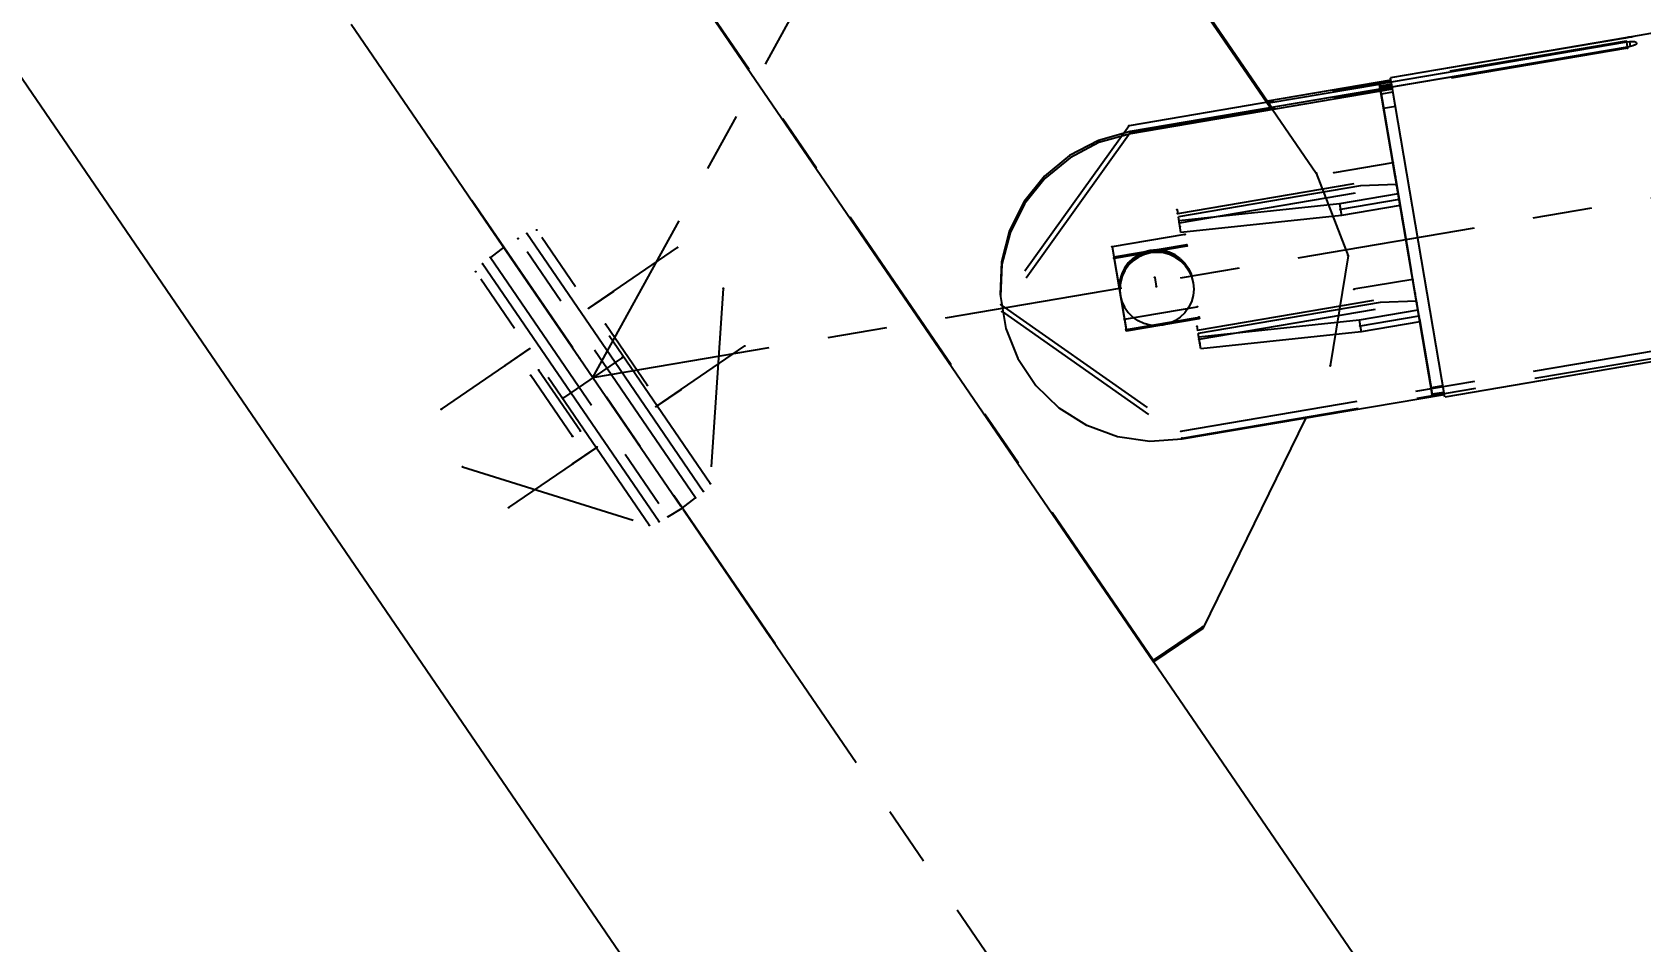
# Model space of a CAD drawing. Header units: millimetres. Extents: x 2368 to 8313, y 7493 to 11698.
# Drawn here: x 3977.18 to 4004.17, y 11212.26 to 11227.51 of the extents above; entities that cross this region are included whole.
import ezdxf

# ---------------------------------------------------------------- set-up
doc = ezdxf.new("R2010")
doc.units = ezdxf.units.MM
doc.linetypes.add('XKITLINE00', pattern=[0])
doc.linetypes.add('XKITLINE03', pattern=[6, 3, -1, 1, -1])
doc.styles.add('ROMANS', font='romans.shx')
doc.dimstyles.new('MD300', dxfattribs={"dimtxt": 2.5, "dimasz": 2.5, "dimexe": 1, "dimexo": 1, "dimgap": 0.5, "dimtad": 1, "dimdec": 1, "dimlfac": 50, "dimrnd": 0.5, "dimdsep": 46, "dimtxsty": 'ROMANS', "dimcen": 1, "dimclrd": 146, "dimclre": 146, "dimclrt": 30, "dimadec": 1, "dimazin": 2, "dimtfac": 1, "dimtdec": 1, "dimtmove": 0, "dimatfit": 1, "dimfxl": 1, "dimtolj": 1, "dimtzin": 0, "dimlwd": -1, "dimlwe": -1, "dimarcsym": 0})

# ---------------------------------------------------------------- blocks, each defined once
blk = doc.blocks.new('*D34')
at = {"color": 146, "transparency": 16777216}
for p, q in [((3908.589, 11276.547), (3908.589, 10991.038)), ((4244.133, 11249.201), (4244.133, 10991.038)), ((4241.633, 10992.038), (3911.089, 10992.038))]:
    blk.add_line(p, q, dxfattribs=at)
for points in [[(3911.089, 10992.455), (3911.089, 10991.621), (3908.589, 10992.038)], [(4241.633, 10992.455), (4241.633, 10991.621), (4244.133, 10992.038)]]:
    blk.add_solid(points, dxfattribs=at)
at = {"layer": 'Defpoints', "color": 0, "transparency": 16777216}
for p in [(3908.589, 11277.547), (4244.133, 11250.201), (3908.589, 10992.038)]:
    blk.add_point(p, dxfattribs=at)
at = {"color": 30, "transparency": 16777216, "insert": (4076.361, 10993.788), "char_height": 2.5, "attachment_point": 5, "style": 'ROMANS'}
blk.add_mtext('\\A1;16777', dxfattribs=at)
blk = doc.blocks.new('*D36')
at = {"color": 146, "transparency": 16777216}
for p, q in [((3888.588, 11276.272), (3888.588, 10979.265)), ((5216.588, 11054.98), (5216.588, 10979.265)), ((3891.088, 10980.265), (5214.088, 10980.265))]:
    blk.add_line(p, q, dxfattribs=at)
for points in [[(3891.088, 10980.681), (3891.088, 10979.848), (3888.588, 10980.265)], [(5214.088, 10980.681), (5214.088, 10979.848), (5216.588, 10980.265)]]:
    blk.add_solid(points, dxfattribs=at)
at = {"layer": 'Defpoints', "color": 0, "transparency": 16777216}
for p in [(3888.588, 11277.272), (5216.588, 11055.98), (5216.588, 10980.265)]:
    blk.add_point(p, dxfattribs=at)
at = {"color": 30, "transparency": 16777216, "insert": (4552.588, 10982.015), "char_height": 2.5, "attachment_point": 5, "style": 'ROMANS'}
blk.add_mtext('\\A1;66400', dxfattribs=at)
blk = doc.blocks.new('*D38')
at = {"color": 146, "transparency": 16777216}
for p, q in [((3888.584, 11276.27), (3888.584, 10968.162)), ((6544.588, 11276.271), (6544.588, 10968.162)), ((6542.088, 10969.162), (3891.084, 10969.162))]:
    blk.add_line(p, q, dxfattribs=at)
for points in [[(3891.084, 10969.579), (3891.084, 10968.745), (3888.584, 10969.162)], [(6542.088, 10969.579), (6542.088, 10968.745), (6544.588, 10969.162)]]:
    blk.add_solid(points, dxfattribs=at)
at = {"layer": 'Defpoints', "color": 0, "transparency": 16777216}
for p in [(3888.584, 11277.27), (6544.588, 11277.271), (3888.584, 10969.162)]:
    blk.add_point(p, dxfattribs=at)
at = {"color": 30, "transparency": 16777216, "insert": (5216.586, 10970.912), "char_height": 2.5, "attachment_point": 5, "style": 'ROMANS'}
blk.add_mtext('\\A1;132800', dxfattribs=at)

msp = doc.modelspace()

# ---------------------------------------------------------------- linework, layer by layer
at = {"color": 8, "linetype": 'XKITLINE03'}
for p, q in [((3986.5881, 11221.7207), (4068.5881, 11370.7429)), ((3986.5882, 11221.7207), (4068.5882, 11370.7429)), ((3904.5881, 11341.528), (4068.5881, 11101.9134)), ((3904.5882, 11341.528), (4068.5882, 11101.9134)), ((3986.5881, 11221.7207), (4150.5881, 11249.5872)), ((3986.5882, 11221.7207), (4150.5882, 11249.5872)), ((3995.9862, 11216.9826), (3985.3315, 11232.5521)), ((3995.9862, 11216.9826), (3985.3316, 11232.5521)), ((3994.1393, 11231.8212), (3998.7215, 11225.1499)), ((3994.1393, 11231.8212), (3998.7215, 11225.1499)), ((4003.9219, 11227.3604), (3995.5814, 11225.9432)), ((4003.9218, 11227.3604), (3995.5814, 11225.9432)), ((4003.9415, 11227.2448), (3995.601, 11225.8276)), ((4003.9415, 11227.2448), (3995.6011, 11225.8276)), ((3999.7861, 11226.6283), (3999.7824, 11226.6497)), ((3999.7824, 11226.6497), (4000.6577, 11221.4983)), ((3999.786, 11226.6283), (3999.7824, 11226.6497)), ((3999.7824, 11226.6497), (4000.6577, 11221.4983)), ((4000.1683, 11224.3784), (3999.7847, 11226.6358)), ((3999.7847, 11226.6358), (4000.6405, 11221.5995)), ((4000.1684, 11224.3784), (3999.7848, 11226.6358)), ((3999.7848, 11226.6358), (4000.6405, 11221.5995)), ((3999.7946, 11226.5777), (3999.786, 11226.6283)), ((3999.7947, 11226.5777), (3999.7861, 11226.6283)), ((4000.6699, 11221.4264), (3999.7946, 11226.5777)), ((4000.67, 11221.4264), (3999.7947, 11226.5777)), ((4000.284, 11223.6977), (3999.8118, 11226.4766)), ((3999.8118, 11226.4766), (4000.6675, 11221.4403)), ((4000.284, 11223.6977), (3999.8119, 11226.4766)), ((3999.8119, 11226.4766), (4000.6676, 11221.4403)), ((3995.5814, 11225.9432), (3993.4335, 11222.9433)), ((3995.5814, 11225.9432), (3993.4336, 11222.9433)), ((3995.6011, 11225.8276), (3993.4532, 11222.8277)), ((3995.601, 11225.8276), (3993.4532, 11222.8277)), ((3984.0294, 11225.4592), (3983.9618, 11225.5579)), ((3983.9618, 11225.5579), (3984.8598, 11224.246)), ((3984.0294, 11225.4592), (3983.9618, 11225.5579)), ((3983.9618, 11225.5579), (3984.8598, 11224.246)), ((3989.6369, 11217.2663), (3984.0294, 11225.4592)), ((3989.6369, 11217.2663), (3984.0294, 11225.4592)), ((4000.0077, 11225.3238), (3999.0218, 11225.1562)), ((4000.0077, 11225.3238), (3999.0219, 11225.1562)), ((4000.047, 11225.0926), (4000.0077, 11225.3238)), ((4000.047, 11225.0926), (4000.0077, 11225.3238)), ((3996.3992, 11224.4728), (4000.047, 11225.0926)), ((3996.3993, 11224.4728), (4000.047, 11225.0926)), ((3998.7215, 11225.1499), (3999.2566, 11223.7638)), ((3998.7215, 11225.1499), (3999.2566, 11223.7638)), ((3996.4254, 11224.3186), (4000.0731, 11224.9384)), ((3996.4255, 11224.3186), (4000.0732, 11224.9384)), ((4000.1125, 11224.7072), (3999.1266, 11224.5397)), ((4000.1124, 11224.7072), (3999.1266, 11224.5397)), ((4000.0731, 11224.9384), (4000.1124, 11224.7072)), ((4000.0732, 11224.9384), (4000.1125, 11224.7072)), ((3996.3883, 11224.537), (3996.3992, 11224.4728)), ((3996.3884, 11224.537), (3996.3993, 11224.4728)), ((3984.8598, 11224.246), (3986.3678, 11222.0426)), ((3984.8598, 11224.246), (3986.3678, 11222.0426)), ((3986.9595, 11221.9749), (3985.4797, 11224.1369)), ((3985.4797, 11224.1369), (3985.4797, 11224.1369)), ((3986.9595, 11221.9749), (3985.4797, 11224.1369)), ((3985.4797, 11224.1369), (3985.4797, 11224.1369)), ((3988.5549, 11219.9449), (3985.6447, 11224.1968)), ((3988.5548, 11219.9449), (3985.6447, 11224.1968)), ((3996.4363, 11224.2544), (3996.4254, 11224.3186)), ((3996.4364, 11224.2544), (3996.4255, 11224.3186)), ((3985.0914, 11223.9075), (3984.8688, 11223.737)), ((3985.0914, 11223.9075), (3984.8688, 11223.737)), ((3988.3075, 11219.7044), (3985.3309, 11224.0533)), ((3988.3075, 11219.7044), (3985.3309, 11224.0533)), ((3986.5185, 11222.8848), (3988.0039, 11223.9015)), ((3986.5185, 11222.8848), (3988.0039, 11223.9015)), ((3988.0039, 11223.9015), (3988.0039, 11223.9015)), ((3988.0039, 11223.9015), (3988.0039, 11223.9015)), ((3996.5198, 11224.1216), (3995.2973, 11223.9139)), ((3996.5198, 11224.1216), (3995.2973, 11223.9139)), ((3995.2973, 11223.9139), (3995.5033, 11222.7019)), ((3995.2973, 11223.9139), (3995.5032, 11222.7019)), ((3996.5495, 11223.947), (3995.327, 11223.7392)), ((3996.5494, 11223.947), (3995.327, 11223.7392)), ((3996.553, 11223.9264), (3995.3305, 11223.7187)), ((3996.5529, 11223.9264), (3995.3305, 11223.7187)), ((3986.2168, 11221.4665), (3984.737, 11223.6286)), ((3984.737, 11223.6286), (3984.737, 11223.6286)), ((3986.2168, 11221.4665), (3984.737, 11223.6286)), ((3984.737, 11223.6286), (3984.737, 11223.6286)), ((3984.8688, 11223.737), (3987.8454, 11219.3881)), ((3984.8688, 11223.737), (3987.8454, 11219.3881)), ((3995.327, 11223.7392), (3995.533, 11222.5272)), ((3995.327, 11223.7392), (3995.5329, 11222.5272)), ((3995.3305, 11223.7187), (3995.5365, 11222.5066)), ((3995.3305, 11223.7187), (3995.5364, 11222.5066)), ((3999.2566, 11223.7638), (3998.9573, 11221.9186)), ((3999.2566, 11223.7638), (3998.9573, 11221.9186)), ((3987.5316, 11219.2446), (3984.6214, 11223.4965)), ((3987.5316, 11219.2446), (3984.6215, 11223.4965)), ((3996.0132, 11223.4015), (3996.0394, 11223.2474)), ((3996.0133, 11223.4015), (3996.0395, 11223.2474)), ((4000.3399, 11223.3688), (3999.354, 11223.2013)), ((4000.3399, 11223.3688), (3999.354, 11223.2013)), ((4000.3792, 11223.1376), (4000.3399, 11223.3688)), ((4000.3791, 11223.1376), (4000.3399, 11223.3688)), ((3986.9311, 11223.1672), (3986.5185, 11222.8848)), ((3986.9311, 11223.1672), (3986.5185, 11222.8848)), ((3988.775, 11223.2174), (3988.5548, 11219.9449)), ((3988.775, 11223.2174), (3988.5549, 11219.9449)), ((3996.7314, 11222.5178), (4000.3791, 11223.1376)), ((3996.7315, 11222.5178), (4000.3792, 11223.1376)), ((3986.5185, 11222.8848), (3986.5185, 11222.8848)), ((3986.5185, 11222.8848), (3986.5185, 11222.8848)), ((3993.4335, 11222.9433), (3996.4517, 11220.8213)), ((3993.4336, 11222.9433), (3996.4517, 11220.8213)), ((3993.4532, 11222.8277), (3996.4714, 11220.7057)), ((3993.4532, 11222.8277), (3996.4713, 11220.7057)), ((3995.5032, 11222.7019), (3996.7257, 11222.9096)), ((3995.5033, 11222.7019), (3996.7258, 11222.9096)), ((3996.7576, 11222.3637), (4000.4053, 11222.9835)), ((3996.7577, 11222.3637), (4000.4054, 11222.9835)), ((4000.4053, 11222.9835), (4000.4446, 11222.7523)), ((4000.4054, 11222.9835), (4000.4447, 11222.7523)), ((3987.4995, 11221.5931), (3986.7991, 11222.6164)), ((3986.7991, 11222.6164), (3986.7991, 11222.6164)), ((3987.4995, 11221.5931), (3986.7991, 11222.6164)), ((3986.7991, 11222.6164), (3986.7991, 11222.6164)), ((3995.5329, 11222.5272), (3996.7554, 11222.7349)), ((3995.533, 11222.5272), (3996.7554, 11222.7349)), ((3995.5364, 11222.5066), (3996.7589, 11222.7144)), ((3995.5365, 11222.5066), (3996.7589, 11222.7144)), ((3996.7205, 11222.582), (3996.7314, 11222.5178)), ((3996.7206, 11222.582), (3996.7315, 11222.5178)), ((4000.4446, 11222.7523), (3999.4587, 11222.5848)), ((4000.4447, 11222.7523), (3999.4588, 11222.5848)), ((3987.6481, 11221.2344), (3989.1335, 11222.251)), ((3987.6481, 11221.2344), (3989.1335, 11222.251)), ((3989.1335, 11222.251), (3989.1335, 11222.251)), ((3989.1335, 11222.251), (3989.1335, 11222.251)), ((3996.7685, 11222.2995), (3996.7576, 11222.3637)), ((3996.7686, 11222.2995), (3996.7577, 11222.3637)), ((3985.5282, 11222.207), (3984.0427, 11221.1904)), ((3985.5282, 11222.207), (3984.0428, 11221.1904)), ((3985.1156, 11221.9246), (3985.5282, 11222.207)), ((3985.1156, 11221.9246), (3985.5282, 11222.207)), ((3985.5282, 11222.207), (3985.5282, 11222.207)), ((3985.5282, 11222.207), (3985.5282, 11222.207)), ((3987.0833, 11222.0596), (3986.093, 11221.3818)), ((3987.0833, 11222.0596), (3986.093, 11221.3818)), ((3986.3678, 11222.0426), (3988.1162, 11219.4882)), ((3986.3678, 11222.0426), (3988.1161, 11219.4882)), ((3996.4517, 11220.8213), (4004.7922, 11222.2384)), ((3996.4517, 11220.8213), (4004.7921, 11222.2384)), ((3996.4713, 11220.7057), (4004.8118, 11222.1228)), ((3996.4714, 11220.7057), (4004.8118, 11222.1228)), ((3986.2451, 11220.7346), (3985.5448, 11221.7579)), ((3985.5448, 11221.7579), (3985.5448, 11221.7579)), ((3986.2452, 11220.7346), (3985.5448, 11221.7579)), ((3985.5448, 11221.7579), (3985.5448, 11221.7579)), ((3986.3772, 11220.825), (3985.6768, 11221.8483)), ((3985.6768, 11221.8483), (3985.6768, 11221.8483)), ((3986.3772, 11220.825), (3985.6768, 11221.8483)), ((3985.6768, 11221.8483), (3985.6768, 11221.8483)), ((3986.5881, 11221.7207), (3986.5882, 11221.7207)), ((3988.4393, 11219.8128), (3986.9595, 11221.9749)), ((3988.4393, 11219.8128), (3986.9595, 11221.9749)), ((3987.6966, 11219.3045), (3986.2168, 11221.4665)), ((3987.6966, 11219.3045), (3986.2168, 11221.4665)), ((3987.4995, 11221.5931), (3987.4995, 11221.5931)), ((3987.4995, 11221.5931), (3987.4995, 11221.5931)), ((3988.0607, 11221.5168), (3987.6481, 11221.2344)), ((3988.0607, 11221.5168), (3987.6481, 11221.2344)), ((4000.6663, 11221.4477), (4000.67, 11221.4264)), ((4000.6663, 11221.4477), (4000.6699, 11221.4264)), ((3984.0427, 11221.1904), (3984.0427, 11221.1904)), ((3984.0428, 11221.1904), (3984.0428, 11221.1904)), ((3987.6481, 11221.2344), (3987.6481, 11221.2344)), ((3987.6481, 11221.2344), (3987.6481, 11221.2344)), ((3986.2451, 11220.7346), (3986.2451, 11220.7346)), ((3986.2452, 11220.7346), (3986.2452, 11220.7346)), ((3986.3772, 11220.825), (3986.3772, 11220.825)), ((3986.3772, 11220.825), (3986.3772, 11220.825)), ((3986.6578, 11220.5566), (3985.1724, 11219.5399)), ((3986.6578, 11220.5566), (3985.1724, 11219.5399)), ((3986.2452, 11220.2742), (3986.6578, 11220.5566)), ((3986.2452, 11220.2742), (3986.6578, 11220.5566)), ((3986.6578, 11220.5566), (3986.6578, 11220.5566)), ((3986.6578, 11220.5566), (3986.6578, 11220.5566)), ((3984.4013, 11220.224), (3987.5316, 11219.2446)), ((3984.4013, 11220.224), (3987.5316, 11219.2446)), ((3988.0849, 11219.5339), (3988.3075, 11219.7044)), ((3988.0849, 11219.5339), (3988.3075, 11219.7044)), ((3988.4393, 11219.8128), (3988.4393, 11219.8128)), ((3988.4393, 11219.8128), (3988.4393, 11219.8128)), ((3985.1724, 11219.5399), (3985.1724, 11219.5399)), ((3985.1724, 11219.5399), (3985.1724, 11219.5399)), ((3987.6966, 11219.3045), (3987.6966, 11219.3045)), ((3987.6966, 11219.3045), (3987.6966, 11219.3045)), ((3987.8454, 11219.3881), (3988.0849, 11219.5339)), ((3987.8454, 11219.3881), (3988.0849, 11219.5339)), ((3988.1161, 11219.4882), (3989.5693, 11217.365)), ((3988.1162, 11219.4882), (3989.5693, 11217.365)), ((3996.8139, 11217.5412), (3995.9862, 11216.9826)), ((3996.8139, 11217.5412), (3995.9862, 11216.9826))]:
    msp.add_line(p, q, dxfattribs=at)
at = {"color": 8, "linetype": 'XKITLINE00'}
for p, q in [((3946.1583, 11271.8109), (4044.7181, 11127.8085)), ((4130.7335, 11248.9705), (4004.01, 11227.4379)), ((3985.336, 11232.5264), (3995.9906, 11216.9569)), ((3994.7124, 11230.9675), (3997.9545, 11226.2473)), ((3994.7242, 11230.989), (3997.9783, 11226.2513)), ((4003.912, 11227.4185), (3999.9685, 11226.7485)), ((4003.9126, 11227.4152), (3999.9691, 11226.7451)), ((4003.9633, 11227.43), (4003.912, 11227.4185)), ((4003.9643, 11227.4242), (4003.9126, 11227.4152)), ((4004.0101, 11227.4376), (4003.9633, 11227.43)), ((4003.9677, 11227.4307), (4003.9633, 11227.43)), ((4004.011, 11227.4325), (4003.9643, 11227.4242)), ((4004.0473, 11227.4432), (4004.0101, 11227.4376)), ((4004.0479, 11227.4395), (4004.011, 11227.4325)), ((4004.0713, 11227.4464), (4004.0473, 11227.4432)), ((4004.0716, 11227.4444), (4004.0479, 11227.4395)), ((4004.0796, 11227.4468), (4004.0713, 11227.4464)), ((4004.0796, 11227.4468), (4004.0716, 11227.4444)), ((4003.9382, 11227.264), (3995.5978, 11225.8468)), ((4003.9248, 11227.3433), (3999.9813, 11226.6732)), ((4003.9391, 11227.2593), (3999.9956, 11226.5892)), ((4003.9769, 11227.3501), (4003.9248, 11227.3433)), ((4003.9248, 11227.3433), (4003.9378, 11227.2666)), ((4003.9382, 11227.264), (4003.9391, 11227.2593)), ((4003.9898, 11227.274), (4003.9391, 11227.2593)), ((4004.0246, 11227.3523), (4003.9769, 11227.3501)), ((4003.9769, 11227.3501), (4003.9898, 11227.274)), ((4004.0358, 11227.2867), (4003.9898, 11227.274)), ((4004.0632, 11227.3496), (4004.0246, 11227.3523)), ((4004.0713, 11227.3019), (4004.0358, 11227.2867)), ((4004.0889, 11227.3423), (4004.0632, 11227.3496)), ((4004.0932, 11227.3173), (4004.0713, 11227.3019)), ((4004.0889, 11227.3423), (4004.0993, 11227.3312)), ((4004.0993, 11227.3312), (4004.0932, 11227.3173)), ((3999.9751, 11226.7096), (3997.9051, 11226.3578)), ((3999.7845, 11226.6375), (3997.9295, 11226.3223)), ((3999.9796, 11226.6832), (3999.7824, 11226.6497)), ((3999.7824, 11226.6497), (3999.7836, 11226.6427)), ((3999.9808, 11226.6762), (3999.7836, 11226.6427)), ((3999.7836, 11226.6427), (3999.7861, 11226.6283)), ((3999.7976, 11226.5605), (3999.7861, 11226.6283)), ((3999.9869, 11226.6402), (3999.7897, 11226.6067)), ((3999.9918, 11226.6112), (3999.7947, 11226.5777)), ((3999.9691, 11226.7451), (3999.9699, 11226.74)), ((3999.9948, 11226.594), (3999.9699, 11226.74)), ((3999.9918, 11226.6112), (3999.9948, 11226.594)), ((4000.8782, 11221.3946), (3999.9956, 11226.5892)), ((4000.0013, 11226.5554), (3995.6043, 11225.8083)), ((4000.009, 11226.5101), (3999.8119, 11226.4766)), ((4000.0958, 11224.8055), (3999.8119, 11226.4766)), ((4000.0502, 11226.2678), (3999.853, 11226.2343)), ((3995.5978, 11225.8468), (3995.0703, 11225.6996)), ((3995.6043, 11225.8083), (3995.0768, 11225.6611)), ((3995.5978, 11225.8468), (3995.6043, 11225.8083)), ((3995.0703, 11225.6996), (3994.5848, 11225.4469)), ((3995.0768, 11225.6611), (3994.5914, 11225.4084)), ((3995.0703, 11225.6996), (3995.0768, 11225.6611)), ((3994.5848, 11225.4469), (3994.1627, 11225.0998)), ((3994.5914, 11225.4084), (3994.1692, 11225.0612)), ((3994.1627, 11225.0998), (3993.8222, 11224.6733)), ((3994.1692, 11225.0612), (3993.8288, 11224.6348)), ((4000.0697, 11224.9591), (3999.4651, 11224.9357)), ((3999.4651, 11224.9357), (3996.4089, 11224.4164)), ((4000.0959, 11224.805), (3999.11, 11224.6375)), ((4000.0958, 11224.8055), (4000.0959, 11224.805)), ((4000.0959, 11224.805), (4000.0974, 11224.7961)), ((4000.4598, 11222.6634), (4000.0974, 11224.7961)), ((3993.8222, 11224.6733), (3993.5784, 11224.1863)), ((3993.8288, 11224.6348), (3993.585, 11224.1477)), ((3996.453, 11224.1567), (3996.4089, 11224.4164)), ((3999.11, 11224.6375), (3996.4198, 11224.3522)), ((3999.1432, 11224.442), (3996.453, 11224.1567)), ((3999.11, 11224.6375), (3999.1432, 11224.442)), ((4000.1291, 11224.6095), (3999.1432, 11224.442)), ((3993.5784, 11224.1863), (3993.4419, 11223.6599)), ((3993.585, 11224.1477), (3993.4485, 11223.6213)), ((3993.4419, 11223.6599), (3993.4186, 11223.1171)), ((3993.4485, 11223.6213), (3993.4252, 11223.0786)), ((3995.5677, 11223.6448), (3995.5051, 11223.5573)), ((3995.5712, 11223.6243), (3995.5086, 11223.5368)), ((3995.5712, 11223.6243), (3995.5086, 11223.5368)), ((3995.5747, 11223.6037), (3995.512, 11223.5162)), ((3995.6447, 11223.7203), (3995.5677, 11223.6448)), ((3995.6482, 11223.6997), (3995.5712, 11223.6243)), ((3995.6482, 11223.6997), (3995.5712, 11223.6243)), ((3995.6517, 11223.6792), (3995.5747, 11223.6037)), ((3995.7337, 11223.7813), (3995.6447, 11223.7203)), ((3995.7372, 11223.7608), (3995.6482, 11223.6997)), ((3995.7372, 11223.7608), (3995.6482, 11223.6997)), ((3995.7407, 11223.7402), (3995.6517, 11223.6792)), ((3995.8319, 11223.8261), (3995.7337, 11223.7813)), ((3995.8354, 11223.8056), (3995.7372, 11223.7608)), ((3995.8354, 11223.8056), (3995.7372, 11223.7608)), ((3995.8389, 11223.785), (3995.7407, 11223.7402)), ((3995.9365, 11223.8534), (3995.8319, 11223.8261)), ((3995.94, 11223.8328), (3995.8354, 11223.8056)), ((3995.94, 11223.8328), (3995.8354, 11223.8056)), ((3995.9435, 11223.8123), (3995.8389, 11223.785)), ((3996.0442, 11223.8622), (3995.9365, 11223.8534)), ((3995.9365, 11223.8534), (3995.94, 11223.8328)), ((3996.0477, 11223.8417), (3995.94, 11223.8328)), ((3996.0477, 11223.8417), (3995.94, 11223.8328)), ((3995.94, 11223.8328), (3995.9435, 11223.8123)), ((3996.0512, 11223.8211), (3995.9435, 11223.8123)), ((3996.1518, 11223.8524), (3996.0442, 11223.8622)), ((3996.1553, 11223.8318), (3996.0477, 11223.8417)), ((3996.1553, 11223.8318), (3996.0477, 11223.8417)), ((3996.1588, 11223.8113), (3996.0512, 11223.8211)), ((3996.2559, 11223.8241), (3996.1518, 11223.8524)), ((3996.2594, 11223.8036), (3996.1553, 11223.8318)), ((3996.2594, 11223.8036), (3996.1553, 11223.8318)), ((3996.2629, 11223.783), (3996.1588, 11223.8113)), ((3996.3535, 11223.7784), (3996.2559, 11223.8241)), ((3996.357, 11223.7578), (3996.2594, 11223.8036)), ((3996.357, 11223.7578), (3996.2594, 11223.8036)), ((3996.3605, 11223.7373), (3996.2629, 11223.783)), ((3996.4415, 11223.7165), (3996.3535, 11223.7784)), ((3996.445, 11223.6959), (3996.357, 11223.7578)), ((3996.445, 11223.6959), (3996.357, 11223.7578)), ((3996.4485, 11223.6754), (3996.3605, 11223.7373)), ((3996.4415, 11223.7165), (3996.5173, 11223.6403)), ((3996.445, 11223.6959), (3996.5208, 11223.6198)), ((3996.445, 11223.6959), (3996.5208, 11223.6198)), ((3996.4485, 11223.6754), (3996.5243, 11223.5992)), ((3996.5173, 11223.6403), (3996.5786, 11223.5522)), ((3996.5208, 11223.6198), (3996.5821, 11223.5317)), ((3996.5208, 11223.6198), (3996.5821, 11223.5317)), ((3996.5243, 11223.5992), (3996.5856, 11223.5111)), ((3995.4299, 11223.357), (3995.4197, 11223.2503)), ((3995.4334, 11223.3365), (3995.4231, 11223.2298)), ((3995.4334, 11223.3365), (3995.4231, 11223.2298)), ((3995.4587, 11223.4604), (3995.4299, 11223.357)), ((3995.4621, 11223.4399), (3995.4334, 11223.3365)), ((3995.4621, 11223.4399), (3995.4334, 11223.3365)), ((3995.4656, 11223.4193), (3995.4369, 11223.3159)), ((3995.5051, 11223.5573), (3995.4587, 11223.4604)), ((3995.5086, 11223.5368), (3995.4621, 11223.4399)), ((3995.5086, 11223.5368), (3995.4621, 11223.4399)), ((3995.512, 11223.5162), (3995.4656, 11223.4193)), ((3996.5786, 11223.5522), (3996.6236, 11223.4549)), ((3996.5821, 11223.5317), (3996.6271, 11223.4343)), ((3996.5821, 11223.5317), (3996.6271, 11223.4343)), ((3996.5856, 11223.5111), (3996.6305, 11223.4138)), ((3996.6305, 11223.4138), (3996.6577, 11223.3101)), ((3993.4186, 11223.1171), (3993.4252, 11223.0786)), ((3993.4252, 11223.0786), (3993.5161, 11222.5432)), ((3995.4369, 11223.3159), (3995.4266, 11223.2092)), ((3995.4266, 11223.2092), (3995.4352, 11223.1024)), ((3995.4352, 11223.1024), (3995.4624, 11222.9987)), ((3996.6561, 11223.0966), (3996.6273, 11222.9932)), ((3996.6663, 11223.2033), (3996.6561, 11223.0966)), ((3996.6577, 11223.3101), (3996.6663, 11223.2033)), ((3995.4624, 11222.9987), (3995.5073, 11222.9014)), ((3995.5073, 11222.9014), (3995.5686, 11222.8133)), ((3995.5686, 11222.8133), (3995.6444, 11222.7371)), ((3996.5183, 11222.8088), (3996.4413, 11222.7333)), ((3996.5809, 11222.8963), (3996.5183, 11222.8088)), ((3996.6273, 11222.9932), (3996.5809, 11222.8963)), ((3999.7972, 11222.9807), (3996.7411, 11222.4614)), ((4000.4281, 11222.8501), (3999.4422, 11222.6825)), ((4000.4019, 11223.0042), (3999.7972, 11222.9807)), ((3993.5161, 11222.5432), (3993.7174, 11222.0386)), ((3995.7325, 11222.6752), (3995.6444, 11222.7371)), ((3995.83, 11222.6295), (3995.7325, 11222.6752)), ((3995.9342, 11222.6012), (3995.83, 11222.6295)), ((3996.0417, 11222.5914), (3995.9342, 11222.6012)), ((3996.1494, 11222.6002), (3996.0417, 11222.5914)), ((3996.254, 11222.6275), (3996.1494, 11222.6002)), ((3996.3523, 11222.6723), (3996.254, 11222.6275)), ((3996.4413, 11222.7333), (3996.3523, 11222.6723)), ((3999.4422, 11222.6825), (3996.752, 11222.3972)), ((3999.4422, 11222.6825), (3999.4754, 11222.487)), ((4000.4613, 11222.6546), (3999.4754, 11222.487)), ((4000.4598, 11222.6634), (4000.4613, 11222.6546)), ((4000.6123, 11221.766), (4000.4613, 11222.6546)), ((3996.7852, 11222.2017), (3996.7411, 11222.4614)), ((3999.4754, 11222.487), (3996.7852, 11222.2017)), ((3993.7174, 11222.0386), (3994.0201, 11221.5868)), ((4004.8217, 11222.0647), (4000.8782, 11221.3946)), ((4000.6676, 11221.4403), (4000.6123, 11221.766)), ((3994.4111, 11221.2076), (3994.0201, 11221.5868)), ((4000.846, 11221.5844), (4000.6488, 11221.5509)), ((4000.8648, 11221.4738), (4000.6676, 11221.4403)), ((3994.8733, 11220.9175), (3994.4111, 11221.2076)), ((4000.8716, 11221.4335), (3996.4746, 11220.6864)), ((3995.3864, 11220.7293), (3994.8733, 11220.9175)), ((3998.543, 11221.0378), (3996.8183, 11217.5155)), ((3995.9281, 11220.6511), (3995.3864, 11220.7293)), ((3996.4746, 11220.6864), (3995.9281, 11220.6511)), ((3996.8183, 11217.5155), (3995.9906, 11216.9569)), ((3995.9938, 11216.959), (4053.1275, 11133.483))]:
    msp.add_line(p, q, dxfattribs=at)
for centre in [(4003.9218, 11227.3604), (4003.9219, 11227.3604), (4003.9415, 11227.2448), (4003.9415, 11227.2448), (3999.7824, 11226.6497), (3999.7824, 11226.6497), (3999.7824, 11226.6497), (3999.7824, 11226.6497), (3999.7847, 11226.6358), (3999.7847, 11226.6358), (3999.7848, 11226.6358), (3999.7848, 11226.6358), (3999.786, 11226.6283), (3999.786, 11226.6283), (3999.7861, 11226.6283), (3999.7861, 11226.6283), (3999.7946, 11226.5777), (3999.7946, 11226.5777), (3999.7947, 11226.5777), (3999.7947, 11226.5777), (3999.8118, 11226.4766), (3999.8118, 11226.4766), (3999.8119, 11226.4766), (3999.8119, 11226.4766), (3995.5814, 11225.9432), (3995.5814, 11225.9432), (3995.5814, 11225.9432), (3995.5814, 11225.9432), (3995.601, 11225.8276), (3995.601, 11225.8276), (3995.6011, 11225.8276), (3995.6011, 11225.8276), (3983.9618, 11225.5579), (3983.9618, 11225.5579), (3983.9618, 11225.5579), (3983.9618, 11225.5579), (3984.0294, 11225.4592), (3984.0294, 11225.4592), (3984.0294, 11225.4592), (3984.0294, 11225.4592), (4000.0077, 11225.3238), (4000.0077, 11225.3238), (4000.0077, 11225.3238), (4000.0077, 11225.3238), (3998.7215, 11225.1499), (3998.7215, 11225.1499), (3998.7215, 11225.1499), (3998.7215, 11225.1499), (3999.0218, 11225.1562), (3999.0219, 11225.1562), (4000.047, 11225.0926), (4000.047, 11225.0926), (4000.047, 11225.0926), (4000.047, 11225.0926), (4000.0731, 11224.9384), (4000.0731, 11224.9384), (4000.0732, 11224.9384), (4000.0732, 11224.9384), (4000.1124, 11224.7072), (4000.1124, 11224.7072), (4000.1125, 11224.7072), (4000.1125, 11224.7072), (3996.3883, 11224.537), (3996.3884, 11224.537), (3996.3992, 11224.4728), (3996.3992, 11224.4728), (3996.3993, 11224.4728), (3996.3993, 11224.4728), (3999.1266, 11224.5397), (3999.1266, 11224.5397), (3984.8598, 11224.246), (3984.8598, 11224.246), (3984.8598, 11224.246), (3984.8598, 11224.246), (3985.4797, 11224.1369), (3985.4797, 11224.1369), (3985.4797, 11224.1369), (3985.4797, 11224.1369), (3985.6447, 11224.1968), (3985.6447, 11224.1968), (3996.4254, 11224.3186), (3996.4254, 11224.3186), (3996.4255, 11224.3186), (3996.4255, 11224.3186), (3996.4363, 11224.2544), (3996.4364, 11224.2544), (4000.1683, 11224.3784), (4000.1684, 11224.3784), (3985.0914, 11223.9075), (3985.0914, 11223.9075), (3985.3309, 11224.0533), (3985.3309, 11224.0533), (3988.0039, 11223.9015), (3988.0039, 11223.9015), (3988.0039, 11223.9015), (3988.0039, 11223.9015), (3995.2973, 11223.9139), (3995.2973, 11223.9139), (3995.2973, 11223.9139), (3995.2973, 11223.9139), (3996.5198, 11224.1216), (3996.5198, 11224.1216), (3996.5494, 11223.947), (3996.5495, 11223.947), (3996.5529, 11223.9264), (3996.553, 11223.9264), (3984.737, 11223.6286), (3984.737, 11223.6286), (3984.737, 11223.6286), (3984.737, 11223.6286), (3984.8688, 11223.737), (3984.8688, 11223.737), (3984.8688, 11223.737), (3984.8688, 11223.737), (3995.327, 11223.7392), (3995.327, 11223.7392), (3995.327, 11223.7392), (3995.327, 11223.7392), (3995.3305, 11223.7187), (3995.3305, 11223.7187), (3995.3305, 11223.7187), (3995.3305, 11223.7187), (3999.2566, 11223.7638), (3999.2566, 11223.7638), (3999.2566, 11223.7638), (3999.2566, 11223.7638), (4000.284, 11223.6977), (4000.284, 11223.6977), (3984.6214, 11223.4965), (3984.6215, 11223.4965), (3996.0132, 11223.4015), (3996.0133, 11223.4015), (4000.3399, 11223.3688), (4000.3399, 11223.3688), (4000.3399, 11223.3688), (4000.3399, 11223.3688), (3986.9311, 11223.1672), (3986.9311, 11223.1672), (3988.775, 11223.2174), (3988.775, 11223.2174), (3996.0394, 11223.2474), (3996.0395, 11223.2474), (3999.354, 11223.2013), (3999.354, 11223.2013), (4000.3791, 11223.1376), (4000.3791, 11223.1376), (4000.3792, 11223.1376), (4000.3792, 11223.1376), (3986.5185, 11222.8848), (3986.5185, 11222.8848), (3986.5185, 11222.8848), (3986.5185, 11222.8848), (3986.5185, 11222.8848), (3986.5185, 11222.8848), (3993.4335, 11222.9433), (3993.4335, 11222.9433), (3993.4336, 11222.9433), (3993.4336, 11222.9433), (3993.4532, 11222.8277), (3993.4532, 11222.8277), (3993.4532, 11222.8277), (3993.4532, 11222.8277), (3996.7257, 11222.9096), (3996.7258, 11222.9096), (4000.4053, 11222.9835), (4000.4053, 11222.9835), (4000.4054, 11222.9835), (4000.4054, 11222.9835), (3986.7991, 11222.6164), (3986.7991, 11222.6164), (3986.7991, 11222.6164), (3986.7991, 11222.6164), (3995.5032, 11222.7019), (3995.5032, 11222.7019), (3995.5033, 11222.7019), (3995.5033, 11222.7019), (3995.5329, 11222.5272), (3995.5329, 11222.5272), (3995.533, 11222.5272), (3995.533, 11222.5272), (3996.7205, 11222.582), (3996.7206, 11222.582), (3996.7314, 11222.5178), (3996.7314, 11222.5178), (3996.7315, 11222.5178), (3996.7315, 11222.5178), (3996.7554, 11222.7349), (3996.7554, 11222.7349), (3996.7589, 11222.7144), (3996.7589, 11222.7144), (3999.4587, 11222.5848), (3999.4588, 11222.5848), (4000.4446, 11222.7523), (4000.4446, 11222.7523), (4000.4447, 11222.7523), (4000.4447, 11222.7523), (3989.1335, 11222.251), (3989.1335, 11222.251), (3989.1335, 11222.251), (3989.1335, 11222.251), (3995.5364, 11222.5066), (3995.5364, 11222.5066), (3995.5365, 11222.5066), (3995.5365, 11222.5066), (3996.7576, 11222.3637), (3996.7576, 11222.3637), (3996.7577, 11222.3637), (3996.7577, 11222.3637), (3996.7685, 11222.2995), (3996.7686, 11222.2995), (3985.5282, 11222.207), (3985.5282, 11222.207), (3985.5282, 11222.207), (3985.5282, 11222.207), (3985.5282, 11222.207), (3985.5282, 11222.207), (3986.3678, 11222.0426), (3986.3678, 11222.0426), (3986.3678, 11222.0426), (3986.3678, 11222.0426), (3986.9595, 11221.9749), (3986.9595, 11221.9749), (3986.9595, 11221.9749), (3986.9595, 11221.9749), (3987.0833, 11222.0596), (3987.0833, 11222.0596), (3985.1156, 11221.9246), (3985.1156, 11221.9246), (3985.5448, 11221.7579), (3985.5448, 11221.7579), (3985.5448, 11221.7579), (3985.5448, 11221.7579), (3985.6768, 11221.8483), (3985.6768, 11221.8483), (3985.6768, 11221.8483), (3985.6768, 11221.8483), (3986.5881, 11221.7207), (3986.5881, 11221.7207), (3986.5881, 11221.7207), (3986.5882, 11221.7207), (3986.5882, 11221.7207), (3998.9573, 11221.9186), (3998.9573, 11221.9186), (3986.2168, 11221.4665), (3986.2168, 11221.4665), (3986.2168, 11221.4665), (3986.2168, 11221.4665), (3987.4995, 11221.5931), (3987.4995, 11221.5931), (3987.4995, 11221.5931), (3987.4995, 11221.5931), (3988.0607, 11221.5168), (3988.0607, 11221.5168), (4000.6405, 11221.5995), (4000.6405, 11221.5995), (4000.6577, 11221.4983), (4000.6577, 11221.4983), (4000.6663, 11221.4477), (4000.6663, 11221.4477), (4000.6675, 11221.4403), (4000.6676, 11221.4403), (3984.0427, 11221.1904), (3984.0427, 11221.1904), (3984.0428, 11221.1904), (3984.0428, 11221.1904), (3986.093, 11221.3818), (3986.093, 11221.3818), (3987.6481, 11221.2344), (3987.6481, 11221.2344), (3987.6481, 11221.2344), (3987.6481, 11221.2344), (3987.6481, 11221.2344), (3987.6481, 11221.2344), (4000.6699, 11221.4264), (4000.6699, 11221.4264), (4000.67, 11221.4264), (4000.67, 11221.4264), (3986.2451, 11220.7346), (3986.2451, 11220.7346), (3986.2452, 11220.7346), (3986.2452, 11220.7346), (3986.3772, 11220.825), (3986.3772, 11220.825), (3986.3772, 11220.825), (3986.3772, 11220.825), (3996.4517, 11220.8213), (3996.4517, 11220.8213), (3996.4517, 11220.8213), (3996.4517, 11220.8213), (3996.4713, 11220.7057), (3996.4713, 11220.7057), (3996.4714, 11220.7057), (3996.4714, 11220.7057), (3986.6578, 11220.5566), (3986.6578, 11220.5566), (3986.6578, 11220.5566), (3986.6578, 11220.5566), (3986.6578, 11220.5566), (3986.6578, 11220.5566), (3984.4013, 11220.224), (3984.4013, 11220.224), (3986.2452, 11220.2742), (3986.2452, 11220.2742), (3988.4393, 11219.8128), (3988.4393, 11219.8128), (3988.4393, 11219.8128), (3988.4393, 11219.8128), (3988.5548, 11219.9449), (3988.5548, 11219.9449), (3988.5549, 11219.9449), (3988.5549, 11219.9449), (3988.3075, 11219.7044), (3988.3075, 11219.7044), (3988.3075, 11219.7044), (3988.3075, 11219.7044), (3985.1724, 11219.5399), (3985.1724, 11219.5399), (3985.1724, 11219.5399), (3985.1724, 11219.5399), (3987.6966, 11219.3045), (3987.6966, 11219.3045), (3987.6966, 11219.3045), (3987.6966, 11219.3045), (3987.8454, 11219.3881), (3987.8454, 11219.3881), (3987.8454, 11219.3881), (3987.8454, 11219.3881), (3988.0849, 11219.5339), (3988.0849, 11219.5339), (3988.0849, 11219.5339), (3988.0849, 11219.5339), (3988.1161, 11219.4882), (3988.1161, 11219.4882), (3988.1162, 11219.4882), (3988.1162, 11219.4882), (3987.5316, 11219.2446), (3987.5316, 11219.2446), (3987.5316, 11219.2446), (3987.5316, 11219.2446), (3996.8139, 11217.5412), (3996.8139, 11217.5412), (3989.5693, 11217.365), (3989.5693, 11217.365), (3989.6369, 11217.2663), (3989.6369, 11217.2663), (3995.9862, 11216.9826), (3995.9862, 11216.9826), (3995.9862, 11216.9826), (3995.9862, 11216.9826)]:
    msp.add_circle(centre, 0.004, dxfattribs=at)

# ---------------------------------------------------------------- dimensions: what is measured, and where the dimension line sits
dim = msp.add_linear_dim(base=(3908.5888, 10992.0378), p1=(4244.133, 11250.201), p2=(3908.5888, 11277.5473), angle=180, dimstyle='MD300')
dim.commit()
dim.dimension.update_dxf_attribs({"geometry": '*D34', "text_midpoint": (4076.3609, 10993.7878)})
for base, p1, p2, picture, middle in [((3888.5836, 10969.1621), (6544.5882, 11277.2708), (3888.5836, 11277.2703), '*D38', (5216.5859, 10970.9121)), ((5216.5882, 10980.2647), (3888.5882, 11277.2717), (5216.5882, 11055.9804), '*D36', (4552.5882, 10982.0147))]:
    dim = msp.add_linear_dim(base=base, p1=p1, p2=p2, dimstyle='MD300')
    dim.commit()
    dim.dimension.update_dxf_attribs({"geometry": picture, "text_midpoint": middle})

doc.saveas('drawing.dxf')
